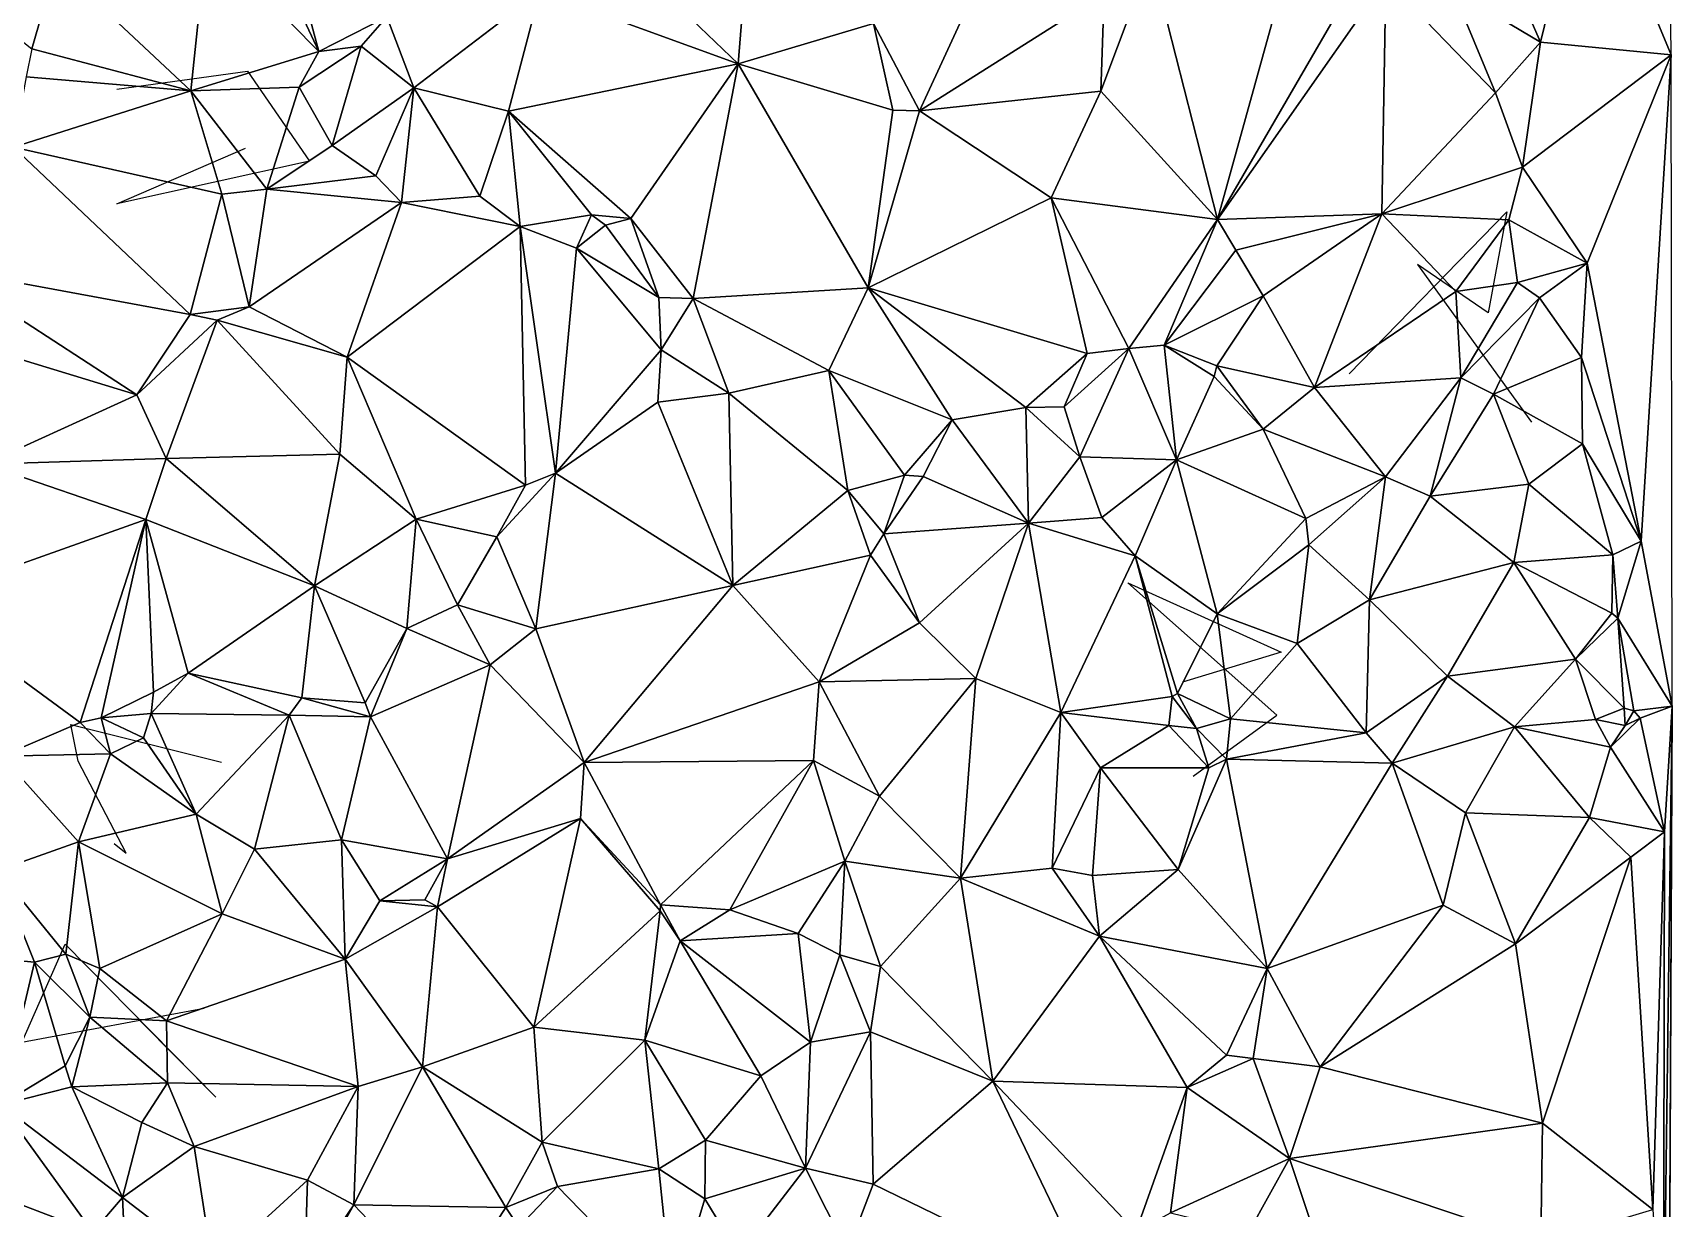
# Model space of a CAD drawing. Header units: metres. Extents: x -15.4 to 15, y -15.7 to 15.3.
# Drawn here: x 2.87 to 14.98, y -3.98 to 4.7 of the extents above; entities that cross this region are included whole.
import ezdxf

# ---------------------------------------------------------------- set-up
doc = ezdxf.new("R2010")
doc.units = ezdxf.units.M
doc.layers.add('CRACKS', color=1, linetype='Continuous')
doc.layers.add('STREET_MESH', color=7, linetype='Continuous')

msp = doc.modelspace()

# ---------------------------------------------------------------- linework, layer by layer
at = {"layer": 'CRACKS'}
for points in [[(3.494, 4.281, 0.1), (4.458, 4.414, 0.1), (4.916, 3.751, 0.1), (3.494, 3.436, 0.1), (4.444, 3.847, 0.1)], [(12.59, 2.18, 0.1), (13.754, 3.376, 0.1), (13.616, 2.63, 0.1), (13.094, 2.988, 0.1), (13.937, 1.823, 0.1)], [(11.438, -0.792, 0.1), (12.057, -0.341, 0.1), (10.957, 0.636, 0.1), (12.089, 0.124, 0.1), (11.361, -0.096, 0.1)], [(3.474, -1.288, 0.1), (3.563, -1.36, 0.1), (3.209, -0.681, 0.1), (3.154, -0.411, 0.1), (4.267, -0.688, 0.1)], [(4.139, -2.507, 0.1), (2.792, -2.758, 0.1), (3.112, -2.032, 0.1), (4.225, -3.162, 0.1), (3.659, -2.591, 0.1)]]:
    msp.add_polyline3d(points, dxfattribs=at)
at = {"layer": 'STREET_MESH'}
for points in [[(14.344, 6.03), (14.968, 4.536), (14.933, 7.513)], [(14.344, 6.03), (13.722, 5.272), (14.003, 4.629)], [(14.344, 6.03), (14.003, 4.629), (14.968, 4.536)], [(4.985, 4.56), (4.53, 5.536), (4.157, 5.399)], [(4.53, 5.536), (4.985, 4.56), (4.719, 5.553)], [(4.985, 4.56), (5.487, 4.815), (4.719, 5.553)], [(9.418, 4.123), (10.076, 5.547), (9.079, 4.768)], [(10.076, 5.547), (9.418, 4.123), (10.781, 4.987)], [(11.618, 3.32), (12.226, 5.516), (11.127, 5.253)], [(12.731, 5.24), (12.226, 5.516), (11.618, 3.32)], [(4.039, 4.27), (4.157, 5.399), (3.046, 5.202)], [(4.039, 4.27), (4.985, 4.56), (4.157, 5.399)], [(2.032, 5.242), (2.866, 4.581), (3.046, 5.202)], [(7.232, 5.284), (6.616, 5.003), (8.08, 4.47)], [(8.14, 5.205), (7.232, 5.284), (8.08, 4.47)], [(8.14, 5.205), (8.08, 4.47), (9.079, 4.768)], [(11.127, 5.253), (10.781, 4.987), (10.758, 4.267)], [(11.618, 3.32), (11.127, 5.253), (10.758, 4.267)], [(12.861, 5.095), (12.731, 5.24), (11.618, 3.32)], [(13.722, 5.272), (13.357, 5.015), (14.003, 4.629)], [(2.866, 4.581), (4.039, 4.27), (3.046, 5.202)], [(12.861, 5.095), (11.618, 3.32), (12.831, 3.361)], [(13.672, 4.255), (12.861, 5.095), (12.831, 3.361)], [(13.672, 4.255), (13.357, 5.015), (12.861, 5.095)], [(5.487, 4.815), (5.685, 4.291), (6.616, 5.003)], [(6.616, 5.003), (5.685, 4.291), (6.384, 4.119)], [(8.08, 4.47), (6.616, 5.003), (6.384, 4.119)], [(10.781, 4.987), (9.418, 4.123), (10.758, 4.267)], [(13.357, 5.015), (13.672, 4.255), (14.003, 4.629)], [(5.487, 4.815), (4.985, 4.56), (5.298, 4.6)], [(5.685, 4.291), (5.487, 4.815), (5.298, 4.6)], [(9.079, 4.768), (8.08, 4.47), (9.221, 4.127)], [(9.418, 4.123), (9.079, 4.768), (9.221, 4.127)], [(4.985, 4.56), (4.84, 4.298), (5.298, 4.6)], [(4.84, 4.298), (5.084, 3.867), (5.298, 4.6)], [(5.084, 3.867), (5.685, 4.291), (5.298, 4.6)], [(13.672, 4.255), (13.869, 3.706), (14.003, 4.629)], [(14.003, 4.629), (13.869, 3.706), (14.968, 4.536)], [(2.866, 4.581), (2.824, 4.372), (4.039, 4.27)], [(4.84, 4.298), (4.985, 4.56), (4.039, 4.27)], [(13.869, 3.706), (14.347, 2.998), (14.968, 4.536)], [(14.347, 2.998), (14.745, 0.945), (14.968, 4.536)], [(14.968, 4.536), (14.745, 0.945), (14.975, -0.275)], [(2.824, 4.372), (2.73, 3.853), (4.039, 4.27)], [(7.289, 3.327), (8.08, 4.47), (6.384, 4.119)], [(7.289, 3.327), (7.748, 2.737), (8.08, 4.47)], [(7.748, 2.737), (9.04, 2.814), (8.08, 4.47)], [(8.08, 4.47), (9.04, 2.814), (9.221, 4.127)], [(2.73, 3.853), (4.269, 3.506), (4.039, 4.27)], [(4.6, 3.544), (4.84, 4.298), (4.039, 4.27)], [(4.269, 3.506), (4.6, 3.544), (4.039, 4.27)], [(5.084, 3.867), (4.84, 4.298), (4.6, 3.544)], [(5.084, 3.867), (5.405, 3.641), (5.685, 4.291)], [(5.405, 3.641), (5.594, 3.446), (5.685, 4.291)], [(5.685, 4.291), (5.594, 3.446), (6.174, 3.492)], [(5.685, 4.291), (6.174, 3.492), (6.384, 4.119)], [(9.418, 4.123), (10.39, 3.48), (10.758, 4.267)], [(10.39, 3.48), (11.618, 3.32), (10.758, 4.267)], [(13.869, 3.706), (13.672, 4.255), (12.831, 3.361)], [(6.174, 3.492), (6.47, 3.268), (6.384, 4.119)], [(6.47, 3.268), (6.997, 3.355), (6.384, 4.119)], [(6.997, 3.355), (7.289, 3.327), (6.384, 4.119)], [(9.04, 2.814), (9.418, 4.123), (9.221, 4.127)], [(9.418, 4.123), (9.04, 2.814), (10.39, 3.48)], [(4.034, 2.617), (2.73, 3.853), (2.209, 2.954)], [(4.269, 3.506), (2.73, 3.853), (4.034, 2.617)], [(5.405, 3.641), (5.084, 3.867), (4.6, 3.544)], [(5.594, 3.446), (5.405, 3.641), (4.6, 3.544)], [(13.869, 3.706), (12.831, 3.361), (13.77, 3.318)], [(14.347, 2.998), (13.869, 3.706), (13.77, 3.318)], [(4.269, 3.506), (4.47, 2.674), (4.6, 3.544)], [(4.47, 2.674), (5.594, 3.446), (4.6, 3.544)], [(4.47, 2.674), (4.269, 3.506), (4.034, 2.617)], [(5.594, 3.446), (4.47, 2.674), (5.195, 2.304)], [(6.47, 3.268), (5.594, 3.446), (5.195, 2.304)], [(6.174, 3.492), (5.594, 3.446), (6.47, 3.268)], [(10.39, 3.48), (9.04, 2.814), (10.657, 2.331)], [(10.964, 2.367), (10.39, 3.48), (10.657, 2.331)], [(10.964, 2.367), (11.618, 3.32), (10.39, 3.48)], [(6.51, 1.357), (6.47, 3.268), (5.195, 2.304)], [(6.888, 3.107), (6.997, 3.355), (6.47, 3.268)], [(6.51, 1.357), (6.731, 1.447), (6.47, 3.268)], [(6.731, 1.447), (6.888, 3.107), (6.47, 3.268)], [(7.1, 3.277), (6.997, 3.355), (6.888, 3.107)], [(7.494, 2.743), (7.1, 3.277), (6.888, 3.107)], [(6.997, 3.355), (7.1, 3.277), (7.289, 3.327)], [(7.1, 3.277), (7.494, 2.743), (7.289, 3.327)], [(7.494, 2.743), (7.748, 2.737), (7.289, 3.327)], [(11.618, 3.32), (10.964, 2.367), (11.225, 2.391)], [(11.618, 3.32), (11.225, 2.391), (11.754, 3.093)], [(12.831, 3.361), (11.618, 3.32), (11.754, 3.093)], [(11.957, 2.756), (12.831, 3.361), (11.754, 3.093)], [(11.957, 2.756), (12.335, 2.08), (12.831, 3.361)], [(12.831, 3.361), (12.335, 2.08), (13.379, 2.788)], [(13.77, 3.318), (12.831, 3.361), (13.379, 2.788)], [(13.833, 2.855), (13.77, 3.318), (13.379, 2.788)], [(13.833, 2.855), (14.347, 2.998), (13.77, 3.318)], [(6.731, 1.447), (7.512, 2.358), (6.888, 3.107)], [(7.512, 2.358), (7.494, 2.743), (6.888, 3.107)], [(11.225, 2.391), (11.957, 2.756), (11.754, 3.093)], [(3.64, 2.024), (2.209, 2.954), (2.123, 2.487)], [(3.64, 2.024), (4.034, 2.617), (2.209, 2.954)], [(13.833, 2.855), (13.996, 2.742), (14.347, 2.998)], [(13.996, 2.742), (14.306, 2.3), (14.347, 2.998)], [(14.347, 2.998), (14.306, 2.3), (14.745, 0.945)], [(7.748, 2.737), (8.75, 2.204), (9.04, 2.814)], [(9.04, 2.814), (8.75, 2.204), (9.66, 1.839)], [(10.205, 1.932), (9.04, 2.814), (9.66, 1.839)], [(9.04, 2.814), (10.205, 1.932), (10.657, 2.331)], [(12.335, 2.08), (13.416, 2.15), (13.379, 2.788)], [(13.416, 2.15), (13.833, 2.855), (13.379, 2.788)], [(13.416, 2.15), (13.996, 2.742), (13.833, 2.855)], [(4.235, 2.576), (4.47, 2.674), (4.034, 2.617)], [(4.47, 2.674), (4.235, 2.576), (5.195, 2.304)], [(7.748, 2.737), (7.494, 2.743), (7.512, 2.358)], [(7.748, 2.737), (7.512, 2.358), (8.011, 2.036)], [(7.748, 2.737), (8.011, 2.036), (8.75, 2.204)], [(11.614, 2.239), (11.957, 2.756), (11.225, 2.391)], [(11.614, 2.239), (12.335, 2.08), (11.957, 2.756)], [(13.996, 2.742), (13.416, 2.15), (13.655, 2.03)], [(14.306, 2.3), (13.996, 2.742), (13.655, 2.03)], [(3.64, 2.024), (4.235, 2.576), (4.034, 2.617)], [(4.235, 2.576), (3.64, 2.024), (3.858, 1.555)], [(5.139, 1.587), (4.235, 2.576), (3.858, 1.555)], [(4.235, 2.576), (5.139, 1.587), (5.195, 2.304)], [(3.64, 2.024), (2.123, 2.487), (2.516, 1.513)], [(5.139, 1.587), (5.703, 1.106), (5.195, 2.304)], [(5.703, 1.106), (6.51, 1.357), (5.195, 2.304)], [(7.512, 2.358), (6.731, 1.447), (7.488, 1.97)], [(8.011, 2.036), (7.512, 2.358), (7.488, 1.97)], [(10.205, 1.932), (10.487, 1.935), (10.657, 2.331)], [(10.487, 1.935), (10.964, 2.367), (10.657, 2.331)], [(10.964, 2.367), (10.487, 1.935), (10.603, 1.566)], [(10.964, 2.367), (10.603, 1.566), (11.316, 1.545)], [(11.225, 2.391), (10.964, 2.367), (11.316, 1.545)], [(11.593, 2.16), (11.225, 2.391), (11.316, 1.545)], [(11.593, 2.16), (11.614, 2.239), (11.225, 2.391)], [(14.306, 2.3), (13.655, 2.03), (14.313, 1.664)], [(14.306, 2.3), (14.313, 1.664), (14.745, 0.945)], [(8.75, 2.204), (8.011, 2.036), (8.891, 1.318)], [(9.309, 1.432), (8.75, 2.204), (8.891, 1.318)], [(8.75, 2.204), (9.309, 1.432), (9.66, 1.839)], [(11.614, 2.239), (11.593, 2.16), (11.957, 1.771)], [(12.335, 2.08), (11.614, 2.239), (11.957, 1.771)], [(11.957, 1.771), (11.593, 2.16), (11.316, 1.545)], [(12.335, 2.08), (11.957, 1.771), (12.858, 1.418)], [(13.416, 2.15), (12.335, 2.08), (12.858, 1.418)], [(13.189, 1.276), (13.416, 2.15), (12.858, 1.418)], [(13.655, 2.03), (13.416, 2.15), (13.189, 1.276)], [(3.858, 1.555), (3.64, 2.024), (2.516, 1.513)], [(6.731, 1.447), (8.042, 0.617), (7.488, 1.97)], [(8.042, 0.617), (8.011, 2.036), (7.488, 1.97)], [(8.011, 2.036), (8.042, 0.617), (8.891, 1.318)], [(13.917, 1.364), (13.655, 2.03), (13.189, 1.276)], [(13.655, 2.03), (13.917, 1.364), (14.313, 1.664)], [(9.309, 1.432), (9.447, 1.421), (9.66, 1.839)], [(9.447, 1.421), (10.224, 1.077), (9.66, 1.839)], [(10.224, 1.077), (10.205, 1.932), (9.66, 1.839)], [(10.603, 1.566), (10.487, 1.935), (10.205, 1.932)], [(10.224, 1.077), (10.603, 1.566), (10.205, 1.932)], [(12.27, 1.111), (11.957, 1.771), (11.316, 1.545)], [(11.957, 1.771), (12.27, 1.111), (12.858, 1.418)], [(5.139, 1.587), (3.858, 1.555), (4.953, 0.615)], [(5.703, 1.106), (5.139, 1.587), (4.953, 0.615)], [(14.313, 1.664), (13.917, 1.364), (14.537, 0.844)], [(14.313, 1.664), (14.537, 0.844), (14.745, 0.945)], [(2.004, 0.498), (3.708, 1.104), (2.516, 1.513)], [(3.708, 1.104), (3.858, 1.555), (2.516, 1.513)], [(3.858, 1.555), (3.708, 1.104), (4.953, 0.615)], [(10.766, 1.119), (10.603, 1.566), (10.224, 1.077)], [(10.603, 1.566), (10.766, 1.119), (11.316, 1.545)], [(10.766, 1.119), (11.012, 0.835), (11.316, 1.545)], [(11.012, 0.835), (11.616, 0.407), (11.316, 1.545)], [(11.616, 0.407), (12.27, 1.111), (11.316, 1.545)], [(6.298, 0.975), (6.51, 1.357), (5.703, 1.106)], [(6.298, 0.975), (6.731, 1.447), (6.51, 1.357)], [(6.586, 0.296), (6.731, 1.447), (6.298, 0.975)], [(6.731, 1.447), (6.586, 0.296), (8.042, 0.617)], [(9.156, 0.999), (9.309, 1.432), (8.891, 1.318)], [(9.309, 1.432), (9.156, 0.999), (9.447, 1.421)], [(9.447, 1.421), (9.156, 0.999), (10.224, 1.077)], [(12.27, 1.111), (12.294, 0.917), (12.858, 1.418)], [(12.858, 1.418), (12.294, 0.917), (12.74, 0.51)], [(13.189, 1.276), (12.858, 1.418), (12.74, 0.51)], [(13.917, 1.364), (13.189, 1.276), (13.806, 0.787)], [(14.537, 0.844), (13.917, 1.364), (13.806, 0.787)], [(8.891, 1.318), (8.042, 0.617), (9.056, 0.841)], [(9.156, 0.999), (8.891, 1.318), (9.056, 0.841)], [(13.189, 1.276), (12.74, 0.51), (13.806, 0.787)], [(3.708, 1.104), (2.004, 0.498), (3.224, -0.396)], [(3.377, -0.361), (3.708, 1.104), (3.224, -0.396)], [(3.708, 1.104), (3.377, -0.361), (3.764, -0.172)], [(4.953, 0.615), (3.708, 1.104), (4.021, -0.03)], [(3.708, 1.104), (3.764, -0.172), (4.021, -0.03)], [(5.634, 0.3), (5.703, 1.106), (4.953, 0.615)], [(5.703, 1.106), (5.634, 0.3), (6.009, 0.473)], [(6.298, 0.975), (5.703, 1.106), (6.009, 0.473)], [(11.012, 0.835), (10.766, 1.119), (10.224, 1.077)], [(12.27, 1.111), (11.616, 0.407), (12.294, 0.917)], [(6.586, 0.296), (6.298, 0.975), (6.009, 0.473)], [(9.156, 0.999), (9.056, 0.841), (9.418, 0.342)], [(10.224, 1.077), (9.156, 0.999), (9.418, 0.342)], [(9.834, -0.071), (10.224, 1.077), (9.418, 0.342)], [(10.224, 1.077), (9.834, -0.071), (10.461, -0.321)], [(11.012, 0.835), (10.224, 1.077), (10.461, -0.321)], [(12.294, 0.917), (11.616, 0.407), (12.206, 0.189)], [(12.294, 0.917), (12.206, 0.189), (12.74, 0.51)], [(14.537, 0.844), (14.575, 0.375), (14.745, 0.945)], [(14.745, 0.945), (14.575, 0.375), (14.975, -0.275)], [(8.042, 0.617), (8.677, -0.095), (9.056, 0.841)], [(9.056, 0.841), (8.677, -0.095), (9.418, 0.342)], [(11.285, -0.203), (11.012, 0.835), (10.461, -0.321)], [(11.012, 0.835), (11.324, -0.181), (11.616, 0.407)], [(11.285, -0.203), (11.324, -0.181), (11.012, 0.835)], [(12.74, 0.51), (13.316, -0.053), (13.806, 0.787)], [(13.316, -0.053), (14.262, 0.072), (13.806, 0.787)], [(14.529, 0.412), (14.537, 0.844), (13.806, 0.787)], [(14.262, 0.072), (14.529, 0.412), (13.806, 0.787)], [(14.575, 0.375), (14.537, 0.844), (14.529, 0.412)], [(4.86, -0.213), (4.953, 0.615), (4.021, -0.03)], [(4.86, -0.213), (5.327, -0.251), (4.953, 0.615)], [(5.327, -0.251), (5.634, 0.3), (4.953, 0.615)], [(8.042, 0.617), (6.586, 0.296), (6.943, -0.691)], [(8.042, 0.617), (6.943, -0.691), (8.677, -0.095)], [(2.004, 0.498), (2.644, -0.643), (3.224, -0.396)], [(12.206, 0.189), (12.717, -0.472), (12.74, 0.51)], [(12.717, -0.472), (13.316, -0.053), (12.74, 0.51)], [(5.634, 0.3), (6.249, 0.032), (6.009, 0.473)], [(6.249, 0.032), (6.586, 0.296), (6.009, 0.473)], [(11.616, 0.407), (11.324, -0.181), (11.714, -0.367)], [(12.206, 0.189), (11.616, 0.407), (11.714, -0.367)], [(14.262, 0.072), (14.575, 0.375), (14.529, 0.412)], [(14.262, 0.072), (14.62, -0.29), (14.575, 0.375)], [(14.575, 0.375), (14.691, -0.308), (14.975, -0.275)], [(14.62, -0.29), (14.691, -0.308), (14.575, 0.375)], [(5.634, 0.3), (5.327, -0.251), (5.366, -0.354)], [(6.249, 0.032), (5.634, 0.3), (5.366, -0.354)], [(6.586, 0.296), (6.249, 0.032), (6.943, -0.691)], [(8.677, -0.095), (9.834, -0.071), (9.418, 0.342)], [(12.717, -0.472), (12.206, 0.189), (11.714, -0.367)], [(6.249, 0.032), (5.366, -0.354), (5.935, -1.403)], [(6.943, -0.691), (6.249, 0.032), (5.935, -1.403)], [(14.262, 0.072), (13.316, -0.053), (13.812, -0.427)], [(14.41, -0.372), (14.262, 0.072), (13.812, -0.427)], [(14.41, -0.372), (14.62, -0.29), (14.262, 0.072)], [(3.764, -0.172), (3.747, -0.329), (4.021, -0.03)], [(3.747, -0.329), (4.765, -0.341), (4.021, -0.03)], [(4.765, -0.341), (4.86, -0.213), (4.021, -0.03)], [(6.943, -0.691), (8.636, -0.676), (8.677, -0.095)], [(8.636, -0.676), (9.124, -0.939), (8.677, -0.095)], [(9.124, -0.939), (9.834, -0.071), (8.677, -0.095)], [(9.834, -0.071), (9.124, -0.939), (9.721, -1.545)], [(9.834, -0.071), (9.721, -1.545), (10.461, -0.321)], [(13.316, -0.053), (12.717, -0.472), (12.908, -0.695)], [(13.812, -0.427), (13.316, -0.053), (12.908, -0.695)], [(3.377, -0.361), (3.747, -0.329), (3.764, -0.172)], [(4.86, -0.213), (4.765, -0.341), (5.366, -0.354)], [(5.327, -0.251), (4.86, -0.213), (5.366, -0.354)], [(11.26, -0.416), (11.285, -0.203), (10.461, -0.321)], [(11.463, -0.439), (11.285, -0.203), (11.26, -0.416)], [(11.324, -0.181), (11.285, -0.203), (11.463, -0.439)], [(11.324, -0.181), (11.463, -0.439), (11.714, -0.367)], [(3.447, -0.626), (3.377, -0.361), (3.224, -0.396)], [(3.69, -0.509), (3.747, -0.329), (3.377, -0.361)], [(3.447, -0.626), (3.69, -0.509), (3.377, -0.361)], [(3.747, -0.329), (3.69, -0.509), (4.079, -1.072)], [(4.765, -0.341), (3.747, -0.329), (4.079, -1.072)], [(4.765, -0.341), (4.079, -1.072), (4.511, -1.33)], [(5.151, -1.262), (4.765, -0.341), (4.511, -1.33)], [(4.765, -0.341), (5.151, -1.262), (5.366, -0.354)], [(5.366, -0.354), (5.151, -1.262), (5.935, -1.403)], [(9.721, -1.545), (10.399, -1.47), (10.461, -0.321)], [(10.399, -1.47), (10.754, -0.731), (10.461, -0.321)], [(10.754, -0.731), (11.26, -0.416), (10.461, -0.321)], [(14.628, -0.417), (14.62, -0.29), (14.41, -0.372)], [(14.691, -0.308), (14.62, -0.29), (14.628, -0.417)], [(14.691, -0.308), (14.628, -0.417), (14.739, -0.364)], [(14.691, -0.308), (14.739, -0.364), (14.975, -0.275)], [(14.739, -0.364), (14.919, -1.203), (14.975, -0.275)], [(14.91, -5.139), (14.935, -8.936), (14.975, -0.275)], [(14.919, -1.203), (14.91, -5.139), (14.975, -0.275)], [(14.935, -8.936), (14.934, -9.334), (14.975, -0.275)], [(2.644, -0.643), (3.447, -0.626), (3.224, -0.396)], [(11.26, -0.416), (10.754, -0.731), (11.554, -0.729)], [(11.463, -0.439), (11.26, -0.416), (11.554, -0.729)], [(11.463, -0.439), (11.686, -0.667), (11.714, -0.367)], [(11.463, -0.439), (11.554, -0.729), (11.686, -0.667)], [(11.686, -0.667), (12.717, -0.472), (11.714, -0.367)], [(12.717, -0.472), (11.686, -0.667), (12.908, -0.695)], [(13.45, -1.063), (13.812, -0.427), (12.908, -0.695)], [(13.45, -1.063), (14.364, -1.097), (13.812, -0.427)], [(14.52, -0.578), (14.41, -0.372), (13.812, -0.427)], [(14.364, -1.097), (14.52, -0.578), (13.812, -0.427)], [(14.628, -0.417), (14.41, -0.372), (14.52, -0.578)], [(14.739, -0.364), (14.52, -0.578), (14.919, -1.203)], [(14.739, -0.364), (14.628, -0.417), (14.52, -0.578)], [(3.69, -0.509), (3.447, -0.626), (4.079, -1.072)], [(14.52, -0.578), (14.364, -1.097), (14.919, -1.203)], [(2.644, -0.643), (2.613, -1.487), (3.21, -1.277)], [(3.447, -0.626), (2.644, -0.643), (3.21, -1.277)], [(3.447, -0.626), (3.21, -1.277), (4.079, -1.072)], [(6.916, -1.105), (6.943, -0.691), (5.935, -1.403)], [(6.943, -0.691), (6.916, -1.105), (7.507, -1.741)], [(8.636, -0.676), (6.943, -0.691), (7.507, -1.741)], [(8.018, -1.778), (8.636, -0.676), (7.507, -1.741)], [(8.636, -0.676), (8.018, -1.778), (8.868, -1.419)], [(9.124, -0.939), (8.636, -0.676), (8.868, -1.419)], [(11.985, -2.212), (11.686, -0.667), (11.328, -1.481)], [(11.686, -0.667), (11.554, -0.729), (11.328, -1.481)], [(11.686, -0.667), (11.985, -2.212), (12.908, -0.695)], [(11.985, -2.212), (13.285, -1.743), (12.908, -0.695)], [(13.285, -1.743), (13.45, -1.063), (12.908, -0.695)], [(10.696, -1.525), (10.754, -0.731), (10.399, -1.47)], [(10.754, -0.731), (10.696, -1.525), (11.328, -1.481)], [(11.554, -0.729), (10.754, -0.731), (11.328, -1.481)], [(9.721, -1.545), (9.124, -0.939), (8.868, -1.419)], [(3.21, -1.277), (4.272, -1.807), (4.079, -1.072)], [(4.079, -1.072), (4.272, -1.807), (4.511, -1.33)], [(13.819, -2.029), (13.45, -1.063), (13.285, -1.743)], [(14.364, -1.097), (13.45, -1.063), (13.819, -2.029)], [(5.861, -1.757), (6.916, -1.105), (5.935, -1.403)], [(5.861, -1.757), (6.571, -2.646), (6.916, -1.105)], [(6.571, -2.646), (7.504, -1.785), (6.916, -1.105)], [(6.916, -1.105), (7.504, -1.785), (7.507, -1.741)], [(14.364, -1.097), (13.819, -2.029), (14.67, -1.389)], [(14.919, -1.203), (14.364, -1.097), (14.67, -1.389)], [(14.919, -1.203), (14.67, -1.389), (14.832, -3.991)], [(14.91, -5.139), (14.919, -1.203), (14.832, -3.991)], [(2.613, -1.487), (3.118, -2.106), (3.21, -1.277)], [(3.118, -2.106), (3.367, -2.211), (3.21, -1.277)], [(3.21, -1.277), (3.367, -2.211), (4.272, -1.807)], [(4.272, -1.807), (5.179, -2.144), (4.511, -1.33)], [(5.179, -2.144), (5.151, -1.262), (4.511, -1.33)], [(5.151, -1.262), (5.435, -1.713), (5.935, -1.403)], [(5.179, -2.144), (5.435, -1.713), (5.151, -1.262)], [(5.435, -1.713), (5.766, -1.705), (5.935, -1.403)], [(5.766, -1.705), (5.861, -1.757), (5.935, -1.403)], [(8.018, -1.778), (8.523, -1.953), (8.868, -1.419)], [(8.523, -1.953), (8.831, -2.11), (8.868, -1.419)], [(8.831, -2.11), (9.13, -2.196), (8.868, -1.419)], [(9.13, -2.196), (9.721, -1.545), (8.868, -1.419)], [(14.67, -1.389), (13.819, -2.029), (14.018, -3.354)], [(14.832, -3.991), (14.67, -1.389), (14.018, -3.354)], [(2.613, -1.487), (1.139, -2.003), (2.886, -2.166)], [(3.118, -2.106), (2.613, -1.487), (2.886, -2.166)], [(9.721, -1.545), (9.13, -2.196), (9.961, -3.043)], [(9.721, -1.545), (10.748, -1.973), (10.399, -1.47)], [(10.748, -1.973), (9.721, -1.545), (9.961, -3.043)], [(10.748, -1.973), (10.696, -1.525), (10.399, -1.47)], [(10.696, -1.525), (10.748, -1.973), (11.328, -1.481)], [(10.748, -1.973), (11.985, -2.212), (11.328, -1.481)], [(4.272, -1.807), (3.367, -2.211), (3.86, -2.599)], [(5.179, -2.144), (4.272, -1.807), (3.86, -2.599)], [(5.861, -1.757), (5.435, -1.713), (5.179, -2.144)], [(5.861, -1.757), (5.179, -2.144), (5.75, -2.939)], [(5.861, -1.757), (5.766, -1.705), (5.435, -1.713)], [(6.571, -2.646), (5.861, -1.757), (5.75, -2.939)], [(7.504, -1.785), (6.571, -2.646), (7.392, -2.74)], [(7.504, -1.785), (7.392, -2.74), (7.653, -2.008)], [(7.504, -1.785), (7.653, -2.008), (7.507, -1.741)], [(7.653, -2.008), (8.018, -1.778), (7.507, -1.741)], [(8.523, -1.953), (8.018, -1.778), (7.653, -2.008)], [(11.985, -2.212), (12.377, -2.938), (13.285, -1.743)], [(12.377, -2.938), (13.819, -2.029), (13.285, -1.743)], [(1.139, -2.003), (2.637, -3.219), (2.886, -2.166)], [(7.392, -2.74), (8.248, -3.005), (7.653, -2.008)], [(8.615, -2.756), (8.523, -1.953), (7.653, -2.008)], [(8.248, -3.005), (8.615, -2.756), (7.653, -2.008)], [(8.831, -2.11), (8.523, -1.953), (8.615, -2.756)], [(11.394, -3.091), (10.748, -1.973), (9.961, -3.043)], [(11.685, -2.853), (10.748, -1.973), (11.394, -3.091)], [(10.748, -1.973), (11.685, -2.853), (11.985, -2.212)], [(13.819, -2.029), (12.377, -2.938), (14.018, -3.354)], [(2.637, -3.219), (3.113, -2.93), (2.886, -2.166)], [(3.293, -2.571), (3.118, -2.106), (2.886, -2.166)], [(3.113, -2.93), (3.293, -2.571), (2.886, -2.166)], [(3.293, -2.571), (3.367, -2.211), (3.118, -2.106)], [(5.275, -3.084), (5.179, -2.144), (3.86, -2.599)], [(5.179, -2.144), (5.275, -3.084), (5.75, -2.939)], [(9.056, -2.679), (8.831, -2.11), (8.615, -2.756)], [(8.831, -2.11), (9.056, -2.679), (9.13, -2.196)], [(3.367, -2.211), (3.293, -2.571), (3.86, -2.599)], [(9.13, -2.196), (9.056, -2.679), (9.961, -3.043)], [(11.985, -2.212), (11.685, -2.853), (11.881, -2.877)], [(12.377, -2.938), (11.985, -2.212), (11.881, -2.877)], [(3.162, -3.086), (3.293, -2.571), (3.113, -2.93)], [(3.293, -2.571), (3.162, -3.086), (3.868, -3.055)], [(3.293, -2.571), (3.868, -3.055), (3.86, -2.599)], [(3.868, -3.055), (5.275, -3.084), (3.86, -2.599)], [(6.633, -3.495), (6.571, -2.646), (5.75, -2.939)], [(6.571, -2.646), (6.633, -3.495), (7.392, -2.74)], [(6.633, -3.495), (7.494, -3.69), (7.392, -2.74)], [(8.248, -3.005), (7.392, -2.74), (7.839, -3.48)], [(7.392, -2.74), (7.494, -3.69), (7.839, -3.48)], [(8.248, -3.005), (8.577, -3.687), (8.615, -2.756)], [(8.577, -3.687), (9.056, -2.679), (8.615, -2.756)], [(9.056, -2.679), (8.577, -3.687), (9.077, -3.805)], [(9.056, -2.679), (9.077, -3.805), (9.961, -3.043)], [(11.685, -2.853), (11.394, -3.091), (11.881, -2.877)], [(11.394, -3.091), (12.151, -3.614), (11.881, -2.877)], [(12.151, -3.614), (12.377, -2.938), (11.881, -2.877)], [(3.162, -3.086), (3.113, -2.93), (2.637, -3.219)], [(5.275, -3.084), (5.242, -3.956), (5.75, -2.939)], [(5.242, -3.956), (6.364, -3.977), (5.75, -2.939)], [(6.364, -3.977), (6.633, -3.495), (5.75, -2.939)], [(8.577, -3.687), (8.248, -3.005), (7.839, -3.48)], [(12.377, -2.938), (12.151, -3.614), (14.018, -3.354)], [(3.162, -3.086), (2.637, -3.219), (3.536, -3.902)], [(3.868, -3.055), (3.162, -3.086), (3.678, -3.348)], [(3.678, -3.348), (3.162, -3.086), (3.536, -3.902)], [(3.868, -3.055), (3.678, -3.348), (4.065, -3.527)], [(5.275, -3.084), (3.868, -3.055), (4.065, -3.527)], [(4.901, -3.774), (5.275, -3.084), (4.065, -3.527)], [(5.275, -3.084), (4.901, -3.774), (5.242, -3.956)], [(9.077, -3.805), (10.705, -4.597), (9.961, -3.043)], [(11.017, -4.157), (11.394, -3.091), (9.961, -3.043)], [(10.705, -4.597), (11.017, -4.157), (9.961, -3.043)], [(11.017, -4.157), (11.272, -4.017), (11.394, -3.091)], [(11.272, -4.017), (12.151, -3.614), (11.394, -3.091)], [(2.637, -3.219), (2.145, -3.712), (3.316, -4.159)], [(2.637, -3.219), (3.316, -4.159), (3.536, -3.902)], [(3.678, -3.348), (3.536, -3.902), (4.065, -3.527)], [(12.151, -3.614), (14.006, -4.239), (14.018, -3.354)], [(14.006, -4.239), (14.832, -3.991), (14.018, -3.354)], [(6.364, -3.977), (6.746, -3.821), (6.633, -3.495)], [(6.746, -3.821), (7.494, -3.69), (6.633, -3.495)], [(7.494, -3.69), (7.834, -3.912), (7.839, -3.48)], [(7.834, -3.912), (8.577, -3.687), (7.839, -3.48)], [(3.536, -3.902), (4.203, -4.415), (4.065, -3.527)], [(4.203, -4.415), (4.901, -3.774), (4.065, -3.527)], [(11.272, -4.017), (11.849, -4.156), (12.151, -3.614)], [(12.151, -3.614), (11.849, -4.156), (12.569, -4.869)], [(14.006, -4.239), (12.151, -3.614), (12.569, -4.869)], [(3.316, -4.159), (2.145, -3.712), (2.027, -4.294)], [(7.494, -3.69), (6.746, -3.821), (7.598, -4.699)], [(7.834, -3.912), (7.494, -3.69), (7.598, -4.699)], [(8.577, -3.687), (7.834, -3.912), (8.084, -4.327)], [(8.888, -4.301), (8.577, -3.687), (8.084, -4.327)], [(8.577, -3.687), (8.888, -4.301), (9.077, -3.805)], [(4.879, -4.494), (4.901, -3.774), (4.203, -4.415)], [(4.901, -3.774), (4.879, -4.494), (5.242, -3.956)], [(6.364, -3.977), (6.461, -4.122), (6.746, -3.821)], [(6.746, -3.821), (6.461, -4.122), (7.598, -4.699)], [(8.888, -4.301), (10.705, -4.597), (9.077, -3.805)], [(3.536, -3.902), (3.316, -4.159), (3.573, -4.698)], [(4.203, -4.415), (3.536, -3.902), (3.573, -4.698)], [(4.879, -4.494), (4.923, -4.526), (5.242, -3.956)], [(4.923, -4.526), (5.915, -4.662), (5.242, -3.956)], [(5.915, -4.662), (6.364, -3.977), (5.242, -3.956)], [(6.461, -4.122), (6.364, -3.977), (5.915, -4.662)], [(7.834, -3.912), (7.598, -4.699), (8.084, -4.327)]]:
    msp.add_3dface(points, dxfattribs=at)

doc.saveas('drawing.dxf')
